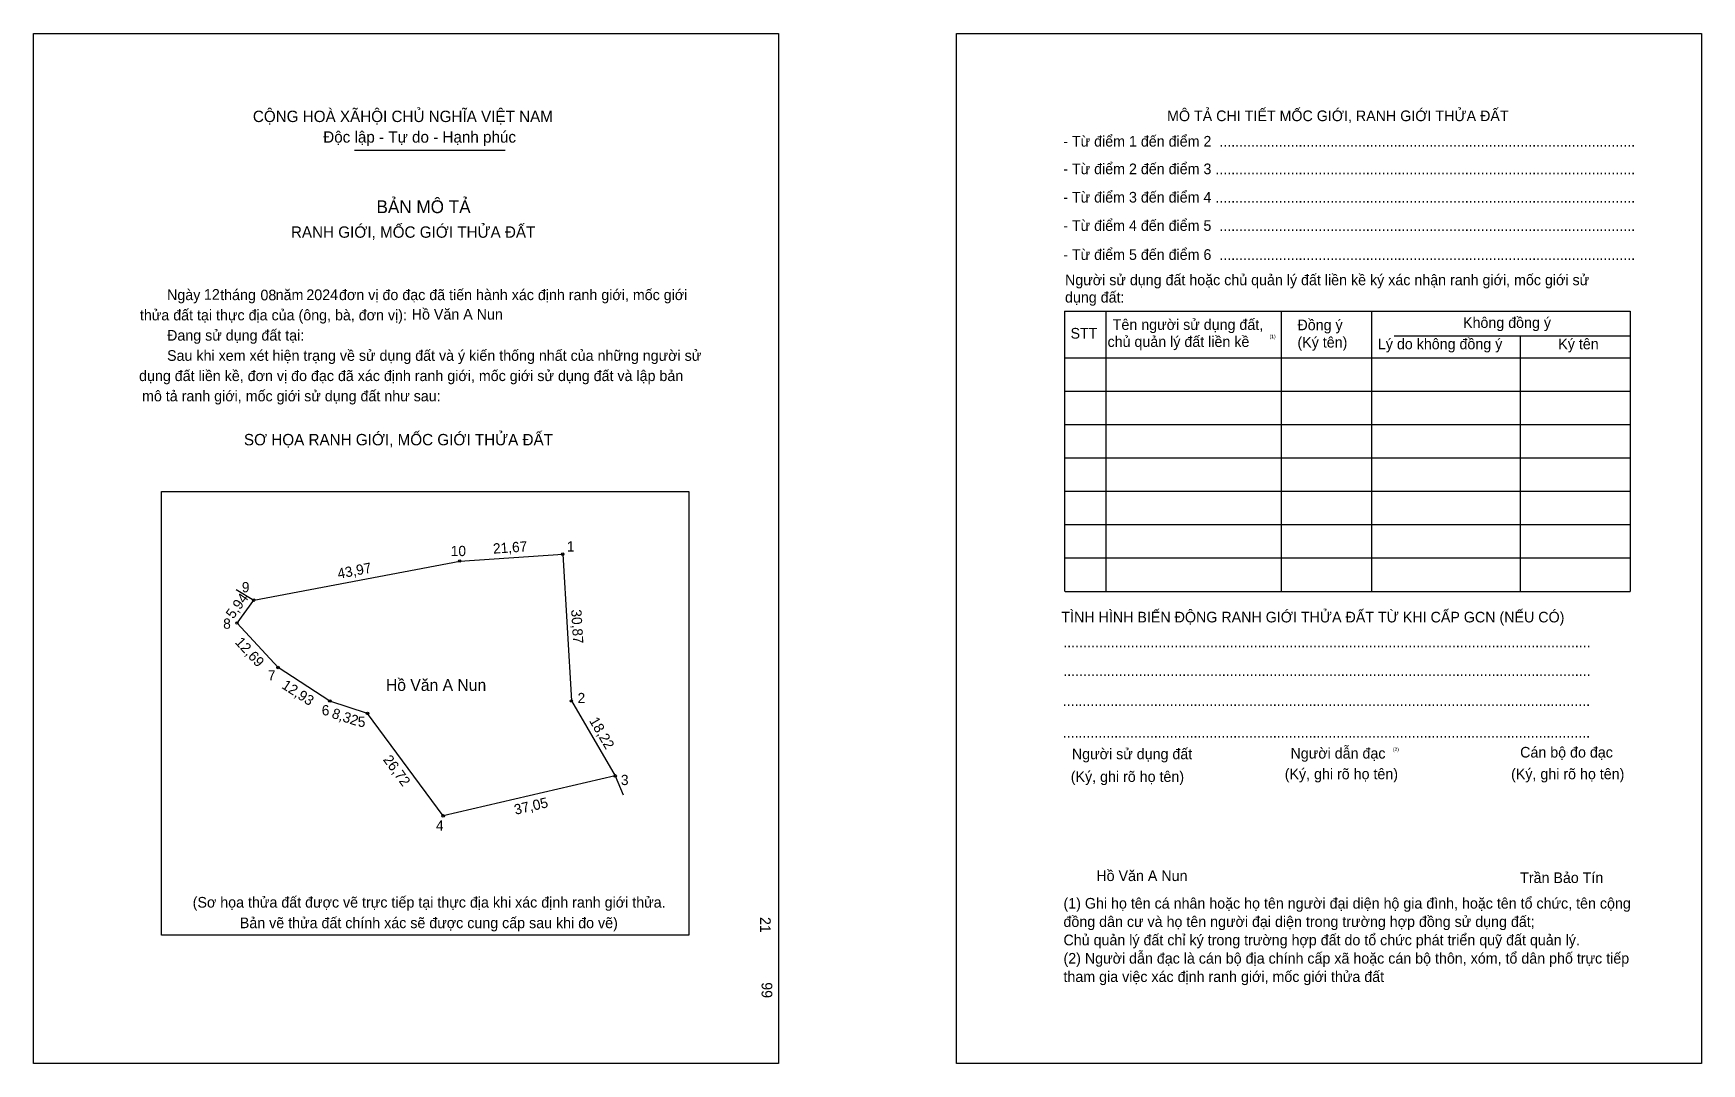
# Model space of a CAD drawing. Extents: x 547509 to 547859, y 1825005 to 1825221.
import ezdxf

# ---------------------------------------------------------------- set-up
doc = ezdxf.new("R2010")
doc.units = 0
for name, color, linetype in [('bmtKhungInTrang1', 7, 'Continuous'), ('bmtKhungInTrang2', 7, 'Continuous'), ('bmtNoiDung', 7, 'Continuous'), ('bmtTemplate', 7, 'Continuous'), ('CanhThua', 7, 'Continuous'), ('ChieuDaiCanhThua', 7, 'Continuous'), ('MocDinhThua', 7, 'Continuous'), ('RauThua', 7, 'Continuous'), ('SoHieuDinhThua', 7, 'Continuous'), ('TenChuSuDung', 7, 'Continuous')]:
    doc.layers.add(name, color=color, linetype=linetype)

msp = doc.modelspace()

# ---------------------------------------------------------------- linework, layer by layer
at = {"layer": 'bmtKhungInTrang1'}
msp.add_lwpolyline([(547508.98, 1825221.42), (547665.32, 1825221.42), (547665.32, 1825005.19), (547508.98, 1825005.19)], close=True, dxfattribs=at)
at = {"layer": 'bmtKhungInTrang2'}
msp.add_lwpolyline([(547702.6, 1825221.42), (547858.93, 1825221.42), (547858.93, 1825005.19), (547702.6, 1825005.19)], close=True, dxfattribs=at)
at = {"layer": 'bmtTemplate'}
for p, q in [((547576.35, 1825196.91), (547607.97, 1825196.91)), ((547733.96, 1825163.1), (547733.96, 1825104.31)), ((547770.74, 1825163.1), (547770.74, 1825104.31)), ((547789.66, 1825163.17), (547789.66, 1825104.31)), ((547843.96, 1825163.1), (547843.96, 1825104.31)), ((547794.45, 1825157.92), (547843.96, 1825157.92)), ((547725.39, 1825153.3), (547843.96, 1825153.3)), ((547725.39, 1825146.3), (547843.96, 1825146.3)), ((547725.39, 1825139.3), (547843.96, 1825139.3)), ((547725.39, 1825132.31), (547843.96, 1825132.31)), ((547725.39, 1825125.31), (547843.96, 1825125.31)), ((547725.39, 1825118.31), (547843.96, 1825118.31)), ((547725.39, 1825111.31), (547843.96, 1825111.31)), ((547725.39, 1825104.31), (547843.96, 1825104.31))]:
    msp.add_line(p, q, dxfattribs=at)
for points in [[(547725.31, 1825163.1), (547843.96, 1825163.1)], [(547725.31, 1825163.1), (547725.31, 1825104.31)], [(547820.88, 1825157.85), (547820.88, 1825104.31)]]:
    msp.add_lwpolyline(points, dxfattribs=at)
msp.add_lwpolyline([(547535.88, 1825032.12), (547535.88, 1825125.3), (547646.5, 1825125.3), (547646.5, 1825032.12)], close=True, dxfattribs=at)
at = {"layer": 'CanhThua'}
for p, q in [((547598.41, 1825110.66), (547620.03, 1825112.12)), ((547620.03, 1825112.12), (547621.84, 1825081.3)), ((547555.21, 1825102.47), (547598.41, 1825110.66)), ((547551.72, 1825097.66), (547555.21, 1825102.47)), ((547560.32, 1825088.33), (547551.72, 1825097.66)), ((547571.17, 1825081.29), (547560.32, 1825088.33)), ((547579.07, 1825078.69), (547571.17, 1825081.29)), ((547621.84, 1825081.3), (547631.03, 1825065.58)), ((547594.94, 1825057.19), (547579.07, 1825078.69)), ((547631.03, 1825065.58), (547594.94, 1825057.19))]:
    msp.add_line(p, q, dxfattribs=at)
at = {"layer": 'MocDinhThua'}
for centre in [(547620.03, 1825112.12), (547598.41, 1825110.66), (547555.21, 1825102.47), (547551.72, 1825097.66), (547560.32, 1825088.33), (547571.17, 1825081.29), (547621.84, 1825081.3), (547579.07, 1825078.69), (547631.03, 1825065.58), (547594.94, 1825057.19)]:
    msp.add_circle(centre, 0.258, dxfattribs=at)
at = {"layer": 'RauThua'}
for p, q in [((547551.52, 1825104.72), (547555.21, 1825102.47)), ((547631.03, 1825065.58), (547632.69, 1825061.62))]:
    msp.add_line(p, q, dxfattribs=at)

# ---------------------------------------------------------------- texts
at = {"layer": 'bmtNoiDung'}
for s, height, p in [('12', 2.237, (547544.76, 1825165.51)), ('08', 2.237, (547556.62, 1825165.38)), ('2024', 2.237, (547566.24, 1825165.43)), ('Hồ Văn A Nun', 2.2369, (547588.34, 1825161.35)), ('Hồ Văn A Nun', 2.2369, (547731.96, 1825043.51))]:
    msp.add_text(s, height=height, dxfattribs=at).set_placement(p)
for s, p in [('21', (547661.42, 1825035.97)), ('99', (547661.74, 1825022.28))]:
    msp.add_text(s, height=2.237, rotation=270, dxfattribs=at).set_placement(p)
at = {"layer": 'bmtTemplate'}
for s, height, p in [('CỘNG HOÀ XÃHỘI CHỦ NGHĨA VIỆT NAM', 2.386, (547555.03, 1825202.8)), ('MÔ TẢ CHI TIẾT MỐC GIỚI, RANH GIỚI THỬA ĐẤT', 2.236, (547746.8, 1825202.99)), ('Độc lập - Tự do - Hạnh phúc', 2.386, (547569.79, 1825198.48)), ('- Từ điểm 1 đến điểm 2  .........................................................................................................', 2.23601, (547725.01, 1825197.65)), ('- Từ điểm 2 đến điểm 3 ..........................................................................................................', 2.23601, (547725.01, 1825191.86)), ('BẢN MÔ TẢ', 2.684, (547580.96, 1825183.69)), ('- Từ điểm 3 đến điểm 4 ..........................................................................................................', 2.23601, (547725.01, 1825185.91)), ('RANH GIỚI, MỐC GIỚI THỬA ĐẤT', 2.386, (547563.01, 1825178.52)), ('- Từ điểm 4 đến điểm 5  .........................................................................................................', 2.23601, (547725.01, 1825179.96)), ('- Từ điểm 5 đến điểm 6  .........................................................................................................', 2.23601, (547725.01, 1825173.87)), ('Ngày     tháng     năm         đơn vị đo đạc đã tiến hành xác định ranh giới, mốc giới ', 2.2369, (547537.03, 1825165.43)), ('Người sử dụng đất hoặc chủ quản lý đất liền kề ký xác nhận ranh giới, mốc giới sử', 2.236, (547725.39, 1825168.56)), ('dụng đất:', 2.236, (547725.39, 1825164.92)), ('thửa đất tại thực địa của (ông, bà, đơn vị):', 2.2369, (547531.33, 1825161.18)), ('Tên người sử dụng đất,', 2.236, (547735.4, 1825159.18)), ('Đồng ý', 2.236, (547774.15, 1825159.11)), ('Không đồng ý', 2.236, (547808.88, 1825159.6)), ('Đang sử dụng đất tại:', 2.2369, (547537.03, 1825156.93)), ('STT', 2.236, (547726.55, 1825157.36)), ('chủ quản lý đất liền kề', 2.236, (547734.31, 1825155.6)), ('(1)', 0.746, (547768.31, 1825157.44)), ('(Ký tên)', 2.236, (547774.15, 1825155.47)), ('Lý do không đồng ý', 2.236, (547791.02, 1825155.12)), ('Ký tên', 2.236, (547828.86, 1825155.12)), ('Sau khi xem xét hiện trạng về sử dụng đất và ý kiến thống nhất của những người sử ', 2.2369, (547537.03, 1825152.69)), ('dụng đất liền kề, đơn vị đo đạc đã xác định ranh giới, mốc giới sử dụng đất và lập bản', 2.2369, (547531.16, 1825148.44)), ('mô tả ranh giới, mốc giới sử dụng đất như sau:', 2.2369, (547531.78, 1825144.19)), ('SƠ HỌA RANH GIỚI, MỐC GIỚI THỬA ĐẤT', 2.386, (547553.15, 1825134.96)), ('TÌNH HÌNH BIẾN ĐỘNG RANH GIỚI THỬA ĐẤT TỪ KHI CẤP GCN (NẾU CÓ)', 2.236, (547724.63, 1825097.79)), ('.....................................................................................................................................', 2.23936, (547725.01, 1825092.53)), ('.....................................................................................................................................', 2.23936, (547725.01, 1825086.58)), ('.....................................................................................................................................', 2.23936, (547724.89, 1825080.28)), ('.....................................................................................................................................', 2.23936, (547724.89, 1825073.63)), ('Người sử dụng đất', 2.236, (547726.83, 1825069.08)), ('Người dẫn đạc', 2.236, (547772.69, 1825069.22)), ('(2)', 0.746, (547794.16, 1825070.77)), ('Cán bộ đo đạc', 2.236, (547820.86, 1825069.43)), ('(Ký, ghi rõ họ tên)', 2.236, (547726.6, 1825064.32)), ('(Ký, ghi rõ họ tên)', 2.236, (547771.48, 1825064.88)), ('(Ký, ghi rõ họ tên)', 2.236, (547818.96, 1825064.88)), ('Trần Bảo Tín', 2.236, (547820.86, 1825043.1)), ('(Sơ họa thửa đất được vẽ trực tiếp tại thực địa khi xác định ranh giới thửa.', 2.2369, (547542.4, 1825037.94)), ('(1) Ghi họ tên cá nhân hoặc họ tên người đại diện hộ gia đình, hoặc tên tổ chức, tên cộng', 2.236, (547725.07, 1825037.73)), ('Bản vẽ thửa đất chính xác sẽ được cung cấp sau khi đo vẽ)', 2.2369, (547552.29, 1825033.62)), ('đồng dân cư và họ tên người đại diện trong trường hợp đồng sử dụng đất;', 2.236, (547725.07, 1825033.88)), ('Chủ quản lý đất chỉ ký trong trường hợp đất do tổ chức phát triển quỹ đất quản lý.', 2.236, (547725.07, 1825030.03)), ('(2) Người dẫn đạc là cán bộ địa chính cấp xã hoặc cán bộ thôn, xóm, tổ dân phố trực tiếp', 2.236, (547725.07, 1825026.18)), ('tham gia việc xác định ranh giới, mốc giới thửa đất', 2.236, (547725.07, 1825022.33))]:
    msp.add_text(s, height=height, dxfattribs=at).set_placement(p)
at = {"layer": 'ChieuDaiCanhThua'}
for s, rotation, p in [('21,67', 3.8811, (547605.47, 1825112.21)), ('43,97', 10.7268, (547572.98, 1825106.93)), ('5,94', 54.0634, (547550.92, 1825098.39)), ('30,87', 273.3521, (547621.79, 1825100.46)), ('12,69', 312.6752, (547551.15, 1825093.52)), ('12,93', 327.046, (547560.9, 1825084.11)), ('8,32', 341.7328, (547571.41, 1825077.82)), ('18,22', 300.2938, (547625.5, 1825077.16)), ('26,72', 306.4278, (547582.23, 1825068.98)), ('37,05', 13.088, (547610.11, 1825057.4))]:
    msp.add_text(s, height=2.15, rotation=rotation, dxfattribs=at).set_placement(p)
at = {"layer": 'SoHieuDinhThua'}
for s, p in [('10', (547596.54, 1825111.71)), ('1', (547620.89, 1825112.66)), ('9', (547552.71, 1825104.12)), ('8', (547548.8, 1825096.46)), ('7', (547558.17, 1825085.61)), ('6', (547569.48, 1825078.28)), ('2', (547623.14, 1825080.85)), ('5', (547577.03, 1825075.87)), ('3', (547632.23, 1825063.65)), ('4', (547593.43, 1825054.09))]:
    msp.add_text(s, height=2.15, dxfattribs=at).set_placement(p)
at = {"layer": 'TenChuSuDung'}
msp.add_text('Hồ Văn A Nun', height=2.4606, dxfattribs=at).set_placement((547582.94, 1825083.42))

doc.saveas('drawing.dxf')
